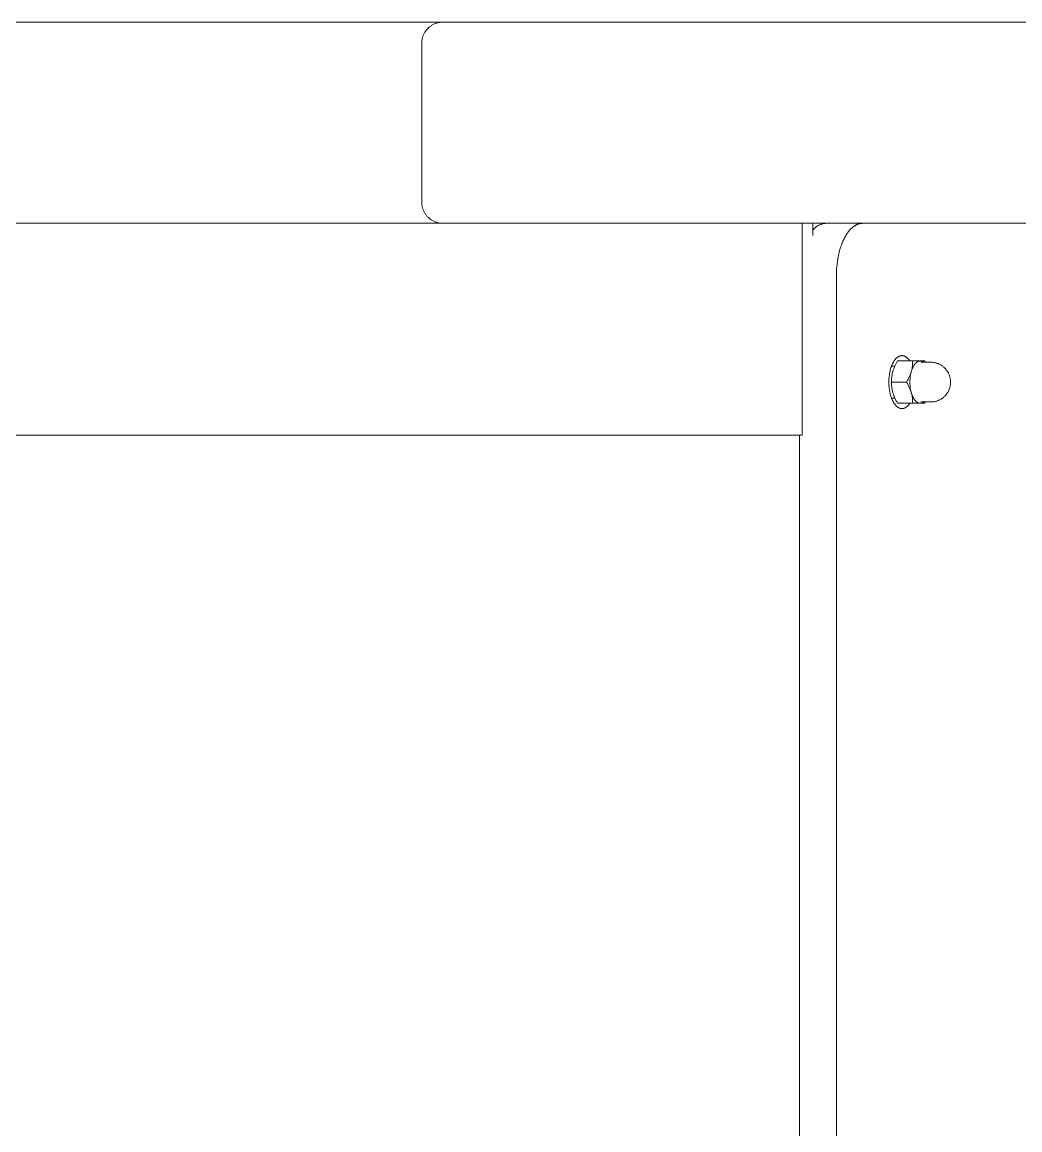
# Model space of a CAD drawing. Header units: inches. Extents: x -6 to 195, y -3 to 126.
# Drawn here: x 66.29 to 73.71, y 118.11 to 126.35 of the extents above; entities that cross this region are included whole.
import ezdxf

# ---------------------------------------------------------------- set-up
doc = ezdxf.new("R2010")
doc.units = ezdxf.units.IN
doc.layers.add('ZANO_R', color=7, linetype='Continuous', lineweight=0)

msp = doc.modelspace()

# ---------------------------------------------------------------- linework, layer by layer
at = {"layer": 'ZANO_R'}
for p, q in [((68.76401, 126.34829), (66.11084, 126.34829)), ((69.41396, 126.34829), (68.76401, 126.34829)), ((69.29602, 126.2902), (69.29948, 126.29431)), ((69.29948, 126.29431), (69.30309, 126.2983)), ((69.30309, 126.2983), (69.30682, 126.30217)), ((69.30682, 126.30217), (69.31069, 126.3059)), ((69.31069, 126.3059), (69.31468, 126.30951)), ((69.31468, 126.30951), (69.3188, 126.31297)), ((69.3188, 126.31297), (69.32302, 126.31629)), ((69.32302, 126.31629), (69.32736, 126.31947)), ((69.32736, 126.31947), (69.33181, 126.32249)), ((69.33181, 126.32249), (69.33636, 126.32537)), ((69.33636, 126.32537), (69.341, 126.32808)), ((69.341, 126.32808), (69.34573, 126.33064)), ((69.34573, 126.33064), (69.35054, 126.33303)), ((69.35054, 126.33303), (69.35544, 126.33526)), ((69.35544, 126.33526), (69.36041, 126.33731)), ((69.36041, 126.33731), (69.36544, 126.3392)), ((69.36544, 126.3392), (69.37054, 126.34091)), ((69.37054, 126.34091), (69.37569, 126.34245)), ((69.37569, 126.34245), (69.38089, 126.34381)), ((69.38089, 126.34381), (69.38614, 126.345)), ((69.38614, 126.345), (69.39142, 126.346)), ((69.39142, 126.346), (69.39674, 126.34683)), ((69.39674, 126.34683), (69.40208, 126.34747)), ((69.40208, 126.34747), (69.40743, 126.34793)), ((69.40743, 126.34793), (69.4128, 126.3482)), ((69.4128, 126.3482), (69.41818, 126.34829)), ((71.99052, 126.34829), (69.41818, 126.34829)), ((80.64161, 126.34829), (71.99052, 126.34829)), ((69.26153, 126.20692), (69.26217, 126.21226)), ((69.26217, 126.21226), (69.26299, 126.21757)), ((69.26299, 126.21757), (69.26399, 126.22285)), ((69.26399, 126.22285), (69.26518, 126.2281)), ((69.26518, 126.2281), (69.26654, 126.2333)), ((69.26654, 126.2333), (69.26808, 126.23845)), ((69.26808, 126.23845), (69.26979, 126.24355)), ((69.26979, 126.24355), (69.27168, 126.24858)), ((69.27168, 126.24858), (69.27374, 126.25355)), ((69.27374, 126.25355), (69.27596, 126.25845)), ((69.27596, 126.25845), (69.27836, 126.26326)), ((69.27836, 126.26326), (69.28091, 126.26799)), ((69.28091, 126.26799), (69.28363, 126.27264)), ((69.28363, 126.27264), (69.2865, 126.27718)), ((69.2865, 126.27718), (69.28952, 126.28163)), ((69.28952, 126.28163), (69.2927, 126.28597)), ((69.2927, 126.28597), (69.29602, 126.2902)), ((69.2607, 126.19081), (69.26079, 126.19619)), ((69.2607, 125.00971), (69.2607, 126.19081)), ((69.26079, 126.19619), (69.26107, 126.20156)), ((69.26107, 126.20156), (69.26153, 126.20692)), ((69.26079, 125.00432), (69.2607, 125.00971)), ((69.26107, 124.99893), (69.26079, 125.00432)), ((69.26153, 124.99356), (69.26107, 124.99893)), ((69.26217, 124.9882), (69.26153, 124.99356)), ((69.263, 124.98287), (69.26217, 124.9882)), ((69.26401, 124.97758), (69.263, 124.98287)), ((69.2652, 124.97232), (69.26401, 124.97758)), ((69.26657, 124.9671), (69.2652, 124.97232)), ((69.26812, 124.96193), (69.26657, 124.9671)), ((69.26985, 124.95682), (69.26812, 124.96193)), ((69.27174, 124.95178), (69.26985, 124.95682)), ((69.27381, 124.9468), (69.27174, 124.95178)), ((69.27605, 124.94189), (69.27381, 124.9468)), ((69.27846, 124.93706), (69.27605, 124.94189)), ((69.28103, 124.93232), (69.27846, 124.93706)), ((69.28376, 124.92767), (69.28103, 124.93232)), ((69.28665, 124.92311), (69.28376, 124.92767)), ((69.28969, 124.91866), (69.28665, 124.92311)), ((69.29288, 124.91432), (69.28969, 124.91866)), ((69.29622, 124.91008), (69.29288, 124.91432)), ((69.2997, 124.90596), (69.29622, 124.91008)), ((69.30332, 124.90197), (69.2997, 124.90596)), ((69.30708, 124.8981), (69.30332, 124.90197)), ((69.31097, 124.89436), (69.30708, 124.8981)), ((69.31498, 124.89076), (69.31097, 124.89436)), ((13.26977, 124.85223), (72.08868, 124.85223)), ((69.31911, 124.88729), (69.31498, 124.89076)), ((69.32336, 124.88397), (69.31911, 124.88729)), ((69.32773, 124.8808), (69.32336, 124.88397)), ((69.33219, 124.87778), (69.32773, 124.8808)), ((69.33676, 124.87491), (69.33219, 124.87778)), ((69.34142, 124.8722), (69.33676, 124.87491)), ((69.34618, 124.86965), (69.34142, 124.8722)), ((69.35102, 124.86727), (69.34618, 124.86965)), ((69.35593, 124.86505), (69.35102, 124.86727)), ((69.36092, 124.86301), (69.35593, 124.86505)), ((69.36598, 124.86113), (69.36092, 124.86301)), ((69.3711, 124.85943), (69.36598, 124.86113)), ((69.37627, 124.85791), (69.3711, 124.85943)), ((69.38149, 124.85656), (69.37627, 124.85791)), ((69.38676, 124.8554), (69.38149, 124.85656)), ((69.39206, 124.85441), (69.38676, 124.8554)), ((69.39739, 124.85361), (69.39206, 124.85441)), ((69.40275, 124.85299), (69.39739, 124.85361)), ((69.40813, 124.85255), (69.40275, 124.85299)), ((69.41351, 124.8523), (69.40813, 124.85255)), ((72.16742, 124.85223), (72.08868, 124.85223)), ((72.08868, 124.85219), (72.08868, 123.27743)), ((72.24655, 124.85223), (72.16742, 124.85223)), ((72.16742, 124.8522), (72.16742, 124.76191)), ((72.1729, 124.80642), (72.1758, 124.80973)), ((72.1758, 124.80973), (72.17882, 124.81294)), ((72.17882, 124.81294), (72.18194, 124.81604)), ((72.18194, 124.81604), (72.18517, 124.81904)), ((72.18517, 124.81904), (72.1885, 124.82192)), ((72.1885, 124.82192), (72.19192, 124.8247)), ((72.19192, 124.8247), (72.19543, 124.82735)), ((72.19543, 124.82735), (72.19903, 124.82989)), ((72.19903, 124.82989), (72.20271, 124.8323)), ((72.20271, 124.8323), (72.20648, 124.83459)), ((72.20648, 124.83459), (72.21032, 124.83675)), ((72.21032, 124.83675), (72.21423, 124.83878)), ((72.21423, 124.83878), (72.2182, 124.84067)), ((72.2182, 124.84067), (72.22224, 124.84243)), ((72.22224, 124.84243), (72.22633, 124.84405)), ((72.22633, 124.84405), (72.23048, 124.84554)), ((72.23048, 124.84554), (72.23467, 124.84688)), ((72.23467, 124.84688), (72.23891, 124.84808)), ((72.23891, 124.84808), (72.24319, 124.84914)), ((72.24319, 124.84914), (72.2475, 124.85005)), ((72.26496, 124.85223), (72.24655, 124.85223)), ((72.2475, 124.85005), (72.25183, 124.85082)), ((72.25183, 124.85082), (72.25619, 124.85143)), ((72.25619, 124.85143), (72.26057, 124.85191)), ((72.26057, 124.85191), (72.26496, 124.85223)), ((72.53479, 124.85223), (72.26496, 124.85223)), ((72.44889, 124.80825), (72.45329, 124.8127)), ((72.45329, 124.8127), (72.45773, 124.8169)), ((72.45773, 124.8169), (72.46219, 124.82087)), ((72.46219, 124.82087), (72.46669, 124.82459)), ((72.46669, 124.82459), (72.46894, 124.82636)), ((72.46894, 124.82636), (72.4712, 124.82806)), ((72.4712, 124.82806), (72.47346, 124.82971)), ((72.47346, 124.82971), (72.47573, 124.83129)), ((72.47573, 124.83129), (72.478, 124.83282)), ((72.478, 124.83282), (72.48027, 124.83428)), ((72.48027, 124.83428), (72.48255, 124.83569)), ((72.48255, 124.83569), (72.48482, 124.83703)), ((72.48482, 124.83703), (72.4871, 124.83832)), ((72.4871, 124.83832), (72.48937, 124.83954)), ((72.48937, 124.83954), (72.49165, 124.84071)), ((72.49165, 124.84071), (72.49393, 124.84181)), ((72.49393, 124.84181), (72.4962, 124.84286)), ((72.4962, 124.84286), (72.49847, 124.84385)), ((72.49847, 124.84385), (72.50074, 124.84478)), ((72.50074, 124.84478), (72.50301, 124.84566)), ((72.50301, 124.84566), (72.50527, 124.84647)), ((72.50527, 124.84647), (72.50753, 124.84723)), ((72.50753, 124.84723), (72.50979, 124.84794)), ((72.50979, 124.84794), (72.51204, 124.84859)), ((72.51204, 124.84859), (72.51428, 124.84918)), ((72.51428, 124.84918), (72.51652, 124.84972)), ((72.51652, 124.84972), (72.51875, 124.85021)), ((72.51875, 124.85021), (72.52098, 124.85064)), ((72.52098, 124.85064), (72.5232, 124.85101)), ((72.5232, 124.85101), (72.52541, 124.85134)), ((72.52541, 124.85134), (72.52762, 124.85161)), ((72.52762, 124.85161), (72.52982, 124.85184)), ((72.52982, 124.85184), (72.532, 124.85201)), ((72.532, 124.85201), (72.53418, 124.85213)), ((72.53418, 124.85213), (72.53635, 124.85221)), ((72.53635, 124.85221), (72.53852, 124.85223)), ((80.92937, 124.85223), (72.53852, 124.85223)), ((72.16742, 124.79952), (72.1701, 124.80301)), ((72.1701, 124.80301), (72.1729, 124.80642)), ((72.39358, 124.72214), (72.39701, 124.72962)), ((72.39701, 124.72962), (72.40053, 124.73692)), ((72.40053, 124.73692), (72.40415, 124.74403)), ((72.40415, 124.74403), (72.40786, 124.75095)), ((72.40786, 124.75095), (72.41165, 124.75767)), ((72.41165, 124.75767), (72.41552, 124.76418)), ((72.41552, 124.76418), (72.41947, 124.77048)), ((72.41947, 124.77048), (72.42349, 124.77656)), ((72.42349, 124.77656), (72.42758, 124.78242)), ((72.42758, 124.78242), (72.43173, 124.78805)), ((72.43173, 124.78805), (72.43595, 124.79346)), ((72.43595, 124.79346), (72.44021, 124.79862)), ((72.44021, 124.79862), (72.44453, 124.80356)), ((72.44453, 124.80356), (72.44889, 124.80825)), ((72.36518, 124.63935), (72.36995, 124.65686)), ((72.36995, 124.65686), (72.37519, 124.67397)), ((72.37519, 124.67397), (72.38088, 124.6906)), ((72.38088, 124.6906), (72.3839, 124.69871)), ((72.3839, 124.69871), (72.38702, 124.70668)), ((72.38702, 124.70668), (72.39025, 124.71449)), ((72.39025, 124.71449), (72.39358, 124.72214)), ((72.34854, 124.54849), (72.35091, 124.56686)), ((72.35091, 124.56686), (72.35376, 124.5852)), ((72.35376, 124.5852), (72.35708, 124.60345)), ((72.35708, 124.60345), (72.36089, 124.62152)), ((72.36089, 124.62152), (72.36518, 124.63935)), ((72.34357, 124.47608), (72.34417, 124.4939)), ((72.34417, 124.4939), (72.34518, 124.51195)), ((72.34518, 124.51195), (72.34664, 124.53017)), ((72.34664, 124.53017), (72.34854, 124.54849)), ((72.34338, 124.45853), (72.34357, 124.47608)), ((72.34338, 124.45853), (72.34338, 108.94671)), ((72.76589, 123.81734), (72.76779, 123.8207)), ((72.76779, 123.8207), (72.76972, 123.82395)), ((72.76972, 123.82395), (72.7717, 123.8271)), ((72.7717, 123.8271), (72.77371, 123.83014)), ((72.77371, 123.83014), (72.77575, 123.83307)), ((72.77575, 123.83307), (72.77783, 123.83589)), ((72.77783, 123.83589), (72.77994, 123.83859)), ((72.77994, 123.83859), (72.78207, 123.84117)), ((72.78207, 123.84117), (72.78423, 123.84364)), ((72.78423, 123.84364), (72.78641, 123.84599)), ((72.78641, 123.84599), (72.78861, 123.84821)), ((72.78861, 123.84821), (72.79083, 123.85031)), ((72.79083, 123.85031), (72.79306, 123.8523)), ((72.79299, 123.81926), (72.79837, 123.82861)), ((72.79306, 123.8523), (72.79531, 123.85416)), ((72.79531, 123.85416), (72.79643, 123.85504)), ((72.79643, 123.85504), (72.79756, 123.85589)), ((72.79756, 123.85589), (72.79869, 123.85672)), ((72.79837, 123.82861), (72.91071, 123.82861)), ((72.79869, 123.85672), (72.79983, 123.85751)), ((72.79983, 123.85751), (72.80096, 123.85827)), ((72.80096, 123.85827), (72.8021, 123.859)), ((72.8021, 123.859), (72.80324, 123.85971)), ((72.80324, 123.85971), (72.80437, 123.86038)), ((72.80437, 123.86038), (72.80551, 123.86102)), ((72.80551, 123.86102), (72.80665, 123.86163)), ((72.80665, 123.86163), (72.80779, 123.86222)), ((72.80779, 123.86222), (72.80892, 123.86277)), ((72.80892, 123.86277), (72.81006, 123.86329)), ((72.81006, 123.86329), (72.8112, 123.86379)), ((72.8112, 123.86379), (72.81233, 123.86425)), ((72.81233, 123.86425), (72.81347, 123.86469)), ((72.81347, 123.86469), (72.8146, 123.8651)), ((72.8146, 123.8651), (72.81573, 123.86548)), ((72.81573, 123.86548), (72.81686, 123.86583)), ((72.81686, 123.86583), (72.81798, 123.86616)), ((72.81798, 123.86616), (72.8191, 123.86645)), ((72.8191, 123.86645), (72.82022, 123.86672)), ((72.82022, 123.86672), (72.82134, 123.86697)), ((72.82134, 123.86697), (72.82245, 123.86718)), ((72.82245, 123.86718), (72.82356, 123.86737)), ((72.82356, 123.86737), (72.82467, 123.86753)), ((72.82467, 123.86753), (72.82577, 123.86767)), ((72.82577, 123.86767), (72.82687, 123.86778)), ((72.82687, 123.86778), (72.82796, 123.86787)), ((72.82796, 123.86787), (72.82905, 123.86793)), ((72.82905, 123.86793), (72.83014, 123.86796)), ((72.83014, 123.86796), (72.83122, 123.86798)), ((72.83122, 123.86798), (72.83211, 123.86797)), ((72.83211, 123.86797), (72.83301, 123.86794)), ((72.83301, 123.86794), (72.83391, 123.8679)), ((72.83391, 123.8679), (72.83482, 123.86784)), ((72.83482, 123.86784), (72.83573, 123.86777)), ((72.83573, 123.86777), (72.83664, 123.86767)), ((72.83664, 123.86767), (72.83755, 123.86756)), ((72.83755, 123.86756), (72.83846, 123.86743)), ((72.83846, 123.86743), (72.83938, 123.86729)), ((72.83938, 123.86729), (72.8403, 123.86712)), ((72.8403, 123.86712), (72.84123, 123.86694)), ((72.84123, 123.86694), (72.84215, 123.86674)), ((72.84215, 123.86674), (72.84308, 123.86652)), ((72.84308, 123.86652), (72.84401, 123.86628)), ((72.84401, 123.86628), (72.84494, 123.86602)), ((72.84494, 123.86602), (72.84587, 123.86574)), ((72.84587, 123.86574), (72.84681, 123.86545)), ((72.84681, 123.86545), (72.84774, 123.86513)), ((72.84774, 123.86513), (72.84868, 123.8648)), ((72.84868, 123.8648), (72.84962, 123.86445)), ((72.84962, 123.86445), (72.85056, 123.86407)), ((72.85056, 123.86407), (72.8515, 123.86368)), ((72.8515, 123.86368), (72.85338, 123.86283)), ((72.85338, 123.86283), (72.85527, 123.86191)), ((72.85527, 123.86191), (72.85715, 123.8609)), ((72.85715, 123.8609), (72.85904, 123.85981)), ((72.85904, 123.85981), (72.86092, 123.85863)), ((72.86092, 123.85863), (72.8628, 123.85738)), ((72.8628, 123.85738), (72.86468, 123.85604)), ((72.86468, 123.85604), (72.86655, 123.85462)), ((72.86655, 123.85462), (72.86841, 123.85311)), ((72.86841, 123.85311), (72.87027, 123.85152)), ((72.87027, 123.85152), (72.87212, 123.84985)), ((72.87212, 123.84985), (72.87395, 123.84809)), ((72.87395, 123.84809), (72.87577, 123.84625)), ((72.87577, 123.84625), (72.87758, 123.84433)), ((72.87758, 123.84433), (72.87938, 123.84233)), ((72.87938, 123.84233), (72.88116, 123.84024)), ((72.88116, 123.84024), (72.88292, 123.83807)), ((72.88292, 123.83807), (72.88466, 123.83582)), ((72.88466, 123.83582), (72.88638, 123.83349)), ((72.88638, 123.83349), (72.88808, 123.83109)), ((72.88808, 123.83109), (72.88976, 123.82861)), ((72.91071, 123.82861), (72.91067, 123.8192)), ((72.91891, 123.82861), (72.91071, 123.82861)), ((72.96509, 123.82861), (72.91891, 123.82861)), ((72.9432, 123.82045), (72.94197, 123.8196)), ((72.94443, 123.82126), (72.9432, 123.82045)), ((72.94566, 123.82202), (72.94443, 123.82126)), ((72.9469, 123.82274), (72.94566, 123.82202)), ((72.94814, 123.82343), (72.9469, 123.82274)), ((72.94938, 123.82406), (72.94814, 123.82343)), ((72.95063, 123.82466), (72.94938, 123.82406)), ((72.95187, 123.82521), (72.95063, 123.82466)), ((72.95312, 123.82572), (72.95187, 123.82521)), ((72.95437, 123.82619), (72.95312, 123.82572)), ((72.95562, 123.82661), (72.95437, 123.82619)), ((72.95687, 123.827), (72.95562, 123.82661)), ((72.95811, 123.82734), (72.95687, 123.827)), ((72.95936, 123.82764), (72.95811, 123.82734)), ((72.9606, 123.8279), (72.95936, 123.82764)), ((72.96184, 123.82812), (72.9606, 123.8279)), ((72.96308, 123.82829), (72.96184, 123.82812)), ((72.96432, 123.82843), (72.96308, 123.82829)), ((72.96555, 123.82853), (72.96432, 123.82843)), ((72.96555, 123.82861), (72.96509, 123.82861)), ((72.96677, 123.82859), (72.96555, 123.82853)), ((72.968, 123.82861), (72.96677, 123.82859)), ((72.96954, 123.82855), (72.968, 123.82861)), ((72.97109, 123.82843), (72.96954, 123.82855)), ((72.9708, 123.82861), (72.97044, 123.82861)), ((72.998, 123.82861), (72.9708, 123.82861)), ((72.97262, 123.82827), (72.97109, 123.82843)), ((72.97416, 123.82805), (72.97262, 123.82827)), ((72.97568, 123.82778), (72.97416, 123.82805)), ((72.97719, 123.82746), (72.97568, 123.82778)), ((72.9787, 123.82708), (72.97719, 123.82746)), ((72.98018, 123.82665), (72.9787, 123.82708)), ((72.98166, 123.82618), (72.98018, 123.82665)), ((72.98311, 123.82565), (72.98166, 123.82618)), ((72.98455, 123.82507), (72.98311, 123.82565)), ((72.98596, 123.82445), (72.98455, 123.82507)), ((72.98736, 123.82377), (72.98596, 123.82445)), ((72.98873, 123.82305), (72.98736, 123.82377)), ((72.99007, 123.82228), (72.98873, 123.82305)), ((72.99139, 123.82147), (72.99007, 123.82228)), ((72.99267, 123.82061), (72.99139, 123.82147)), ((72.99393, 123.81971), (72.99267, 123.82061)), ((73.00084, 123.82861), (72.998, 123.82861)), ((73.00637, 123.81876), (73.00084, 123.82861)), ((72.73884, 123.73446), (72.7405, 123.74359)), ((72.7405, 123.74359), (72.74241, 123.75262)), ((72.74241, 123.75262), (72.74455, 123.76154)), ((72.74455, 123.76154), (72.74694, 123.77029)), ((72.74694, 123.77029), (72.74956, 123.77885)), ((72.74956, 123.77885), (72.7524, 123.78716)), ((72.7524, 123.78716), (72.75391, 123.79122)), ((72.77811, 123.78924), (72.75317, 123.78924)), ((72.75391, 123.79122), (72.75547, 123.7952)), ((72.75547, 123.7952), (72.75709, 123.79911)), ((72.75709, 123.79911), (72.75875, 123.80293)), ((72.75875, 123.80293), (72.76047, 123.80667)), ((72.75939, 123.73267), (72.76137, 123.7413)), ((72.76047, 123.80667), (72.76223, 123.81032)), ((72.76137, 123.7413), (72.76362, 123.74987)), ((72.76223, 123.81032), (72.76404, 123.81388)), ((72.76362, 123.74987), (72.7669, 123.76014)), ((72.76404, 123.81388), (72.76589, 123.81734)), ((72.7669, 123.76014), (72.77049, 123.77031)), ((72.77049, 123.77031), (72.77438, 123.78037)), ((72.77438, 123.78037), (72.77859, 123.7903)), ((72.77859, 123.7903), (72.78309, 123.8001)), ((72.78309, 123.8001), (72.78789, 123.80976)), ((72.78789, 123.80976), (72.79299, 123.81926)), ((72.89712, 123.73959), (72.89354, 123.72942)), ((72.89921, 123.74555), (72.89691, 123.73579)), ((72.9004, 123.74987), (72.89712, 123.73959)), ((72.90166, 123.75411), (72.9004, 123.74987)), ((72.9038, 123.76327), (72.90158, 123.75413)), ((72.90299, 123.7583), (72.90166, 123.75411)), ((72.9044, 123.76243), (72.90299, 123.7583)), ((72.90573, 123.77248), (72.9038, 123.76327)), ((72.90588, 123.7665), (72.9044, 123.76243)), ((72.90734, 123.78174), (72.90573, 123.77248)), ((72.90744, 123.7705), (72.90588, 123.7665)), ((72.90864, 123.79106), (72.90734, 123.78174)), ((72.90907, 123.77441), (72.90744, 123.7705)), ((72.90963, 123.80042), (72.90864, 123.79106)), ((72.91078, 123.77824), (72.90907, 123.77441)), ((72.9103, 123.8098), (72.90963, 123.80042)), ((72.91067, 123.8192), (72.9103, 123.8098)), ((72.91255, 123.78197), (72.91078, 123.77824)), ((72.91439, 123.7856), (72.91255, 123.78197)), ((72.9163, 123.78912), (72.91439, 123.7856)), ((72.91827, 123.79251), (72.9163, 123.78912)), ((72.9203, 123.79579), (72.91827, 123.79251)), ((72.92239, 123.79893), (72.9203, 123.79579)), ((72.92453, 123.80193), (72.92239, 123.79893)), ((72.92562, 123.80338), (72.92453, 123.80193)), ((72.92673, 123.8048), (72.92562, 123.80338)), ((72.92784, 123.80617), (72.92673, 123.8048)), ((72.92897, 123.80751), (72.92784, 123.80617)), ((72.93011, 123.80881), (72.92897, 123.80751)), ((72.93125, 123.81007), (72.93011, 123.80881)), ((72.93241, 123.81129), (72.93125, 123.81007)), ((72.93358, 123.81247), (72.93241, 123.81129)), ((72.93475, 123.81361), (72.93358, 123.81247)), ((72.93594, 123.81471), (72.93475, 123.81361)), ((72.93713, 123.81577), (72.93594, 123.81471)), ((72.93833, 123.81679), (72.93713, 123.81577)), ((72.93954, 123.81777), (72.93833, 123.81679)), ((72.94075, 123.8187), (72.93954, 123.81777)), ((72.94197, 123.8196), (72.94075, 123.8187)), ((72.9721, 123.81876), (73.04493, 123.81876)), ((72.99516, 123.81876), (72.99393, 123.81971)), ((73.04493, 123.81876), (73.04997, 123.81868)), ((73.04997, 123.81868), (73.05501, 123.81842)), ((73.05501, 123.81842), (73.06003, 123.81799)), ((73.06003, 123.81799), (73.06503, 123.81739)), ((73.06503, 123.81739), (73.07002, 123.81662)), ((73.07002, 123.81662), (73.07497, 123.81568)), ((73.07497, 123.81568), (73.07989, 123.81457)), ((73.07989, 123.81457), (73.08476, 123.81329)), ((73.08476, 123.81329), (73.08959, 123.81185)), ((73.08959, 123.81185), (73.09437, 123.81024)), ((73.09437, 123.81024), (73.09909, 123.80847)), ((73.09909, 123.80847), (73.10375, 123.80654)), ((73.10375, 123.80654), (73.10834, 123.80445)), ((73.10834, 123.80445), (73.11285, 123.80221)), ((73.11285, 123.80221), (73.11729, 123.79982)), ((73.11729, 123.79982), (73.12164, 123.79727)), ((73.12164, 123.79727), (73.1259, 123.79458)), ((73.1259, 123.79458), (73.13007, 123.79174)), ((73.13007, 123.79174), (73.13414, 123.78877)), ((73.13414, 123.78877), (73.1381, 123.78565)), ((73.1381, 123.78565), (73.14196, 123.7824)), ((73.14196, 123.7824), (73.1457, 123.77903)), ((73.1457, 123.77903), (73.14933, 123.77552)), ((73.14933, 123.77552), (73.15283, 123.7719)), ((73.15283, 123.7719), (73.15621, 123.76815)), ((73.15621, 123.76815), (73.15946, 123.7643)), ((73.15946, 123.7643), (73.16257, 123.76033)), ((73.16257, 123.76033), (73.16555, 123.75627)), ((73.16555, 123.75627), (73.16838, 123.7521)), ((73.16838, 123.7521), (73.17108, 123.74784)), ((73.17108, 123.74784), (73.17362, 123.74349)), ((73.17362, 123.74349), (73.17602, 123.73905)), ((73.17602, 123.73905), (73.17826, 123.73453)), ((72.73365, 123.67113), (72.73375, 123.6799)), ((72.73375, 123.66235), (72.73365, 123.67113)), ((72.73375, 123.6799), (72.73405, 123.68881)), ((72.73405, 123.65344), (72.73375, 123.66235)), ((72.73405, 123.68881), (72.73455, 123.69784)), ((72.73455, 123.69784), (72.73528, 123.70695)), ((72.73528, 123.70695), (72.73623, 123.71611)), ((72.73623, 123.71611), (72.73742, 123.72529)), ((72.73742, 123.72529), (72.73884, 123.73446)), ((72.75334, 123.68174), (72.75317, 123.67294)), ((72.75317, 123.67294), (72.75324, 123.66414)), ((72.75324, 123.66414), (72.75356, 123.65534)), ((72.75331, 123.67113), (72.75334, 123.67998)), ((72.75333, 123.66227), (72.75331, 123.67113)), ((72.75331, 123.67113), (72.86565, 123.67113)), ((72.75363, 123.65342), (72.75333, 123.66227)), ((72.75376, 123.69053), (72.75334, 123.68174)), ((72.75334, 123.67998), (72.75365, 123.68883)), ((72.75365, 123.68883), (72.75424, 123.69766)), ((72.75424, 123.69766), (72.75511, 123.70647)), ((72.75511, 123.70647), (72.75626, 123.71525)), ((72.75626, 123.71525), (72.75769, 123.72399)), ((72.75769, 123.72399), (72.75939, 123.73267)), ((72.87103, 123.68047), (72.86565, 123.67113)), ((72.86565, 123.67113), (72.87177, 123.66043)), ((72.87613, 123.68998), (72.87103, 123.68047)), ((72.87177, 123.66043), (72.87752, 123.64953)), ((72.88093, 123.69963), (72.87613, 123.68998)), ((72.88544, 123.70943), (72.88093, 123.69963)), ((72.88964, 123.71936), (72.88544, 123.70943)), ((72.89354, 123.72942), (72.88964, 123.71936)), ((72.89031, 123.68616), (72.88998, 123.67614)), ((72.88998, 123.67614), (72.88998, 123.66611)), ((72.88998, 123.66611), (72.89031, 123.65609)), ((72.89098, 123.69616), (72.89031, 123.68616)), ((72.89031, 123.65609), (72.89098, 123.64609)), ((72.89197, 123.70614), (72.89098, 123.69616)), ((72.89329, 123.71607), (72.89197, 123.70614)), ((72.89494, 123.72596), (72.89329, 123.71607)), ((72.89691, 123.73579), (72.89494, 123.72596)), ((73.17826, 123.73453), (73.18035, 123.72995)), ((73.18035, 123.72995), (73.18228, 123.72529)), ((73.18228, 123.72529), (73.18404, 123.72057)), ((73.18404, 123.72057), (73.18565, 123.71579)), ((73.18565, 123.71579), (73.18709, 123.71096)), ((73.18709, 123.71096), (73.18837, 123.70608)), ((73.18837, 123.70608), (73.18948, 123.70116)), ((73.18948, 123.70116), (73.19042, 123.69621)), ((73.19042, 123.69621), (73.19119, 123.69123)), ((73.19119, 123.69123), (73.1918, 123.68622)), ((73.1918, 123.65603), (73.19119, 123.65102)), ((73.1918, 123.68622), (73.19223, 123.6812)), ((73.19223, 123.66105), (73.1918, 123.65603)), ((73.19223, 123.6812), (73.19248, 123.67617)), ((73.19248, 123.66609), (73.19223, 123.66105)), ((73.19248, 123.67617), (73.19257, 123.67113)), ((73.19257, 123.67113), (73.19248, 123.66609)), ((72.73455, 123.64441), (72.73405, 123.65344)), ((72.73528, 123.63531), (72.73455, 123.64441)), ((72.73623, 123.62615), (72.73528, 123.63531)), ((72.73742, 123.61696), (72.73623, 123.62615)), ((72.73884, 123.60779), (72.73742, 123.61696)), ((72.7405, 123.59867), (72.73884, 123.60779)), ((72.74241, 123.58963), (72.7405, 123.59867)), ((72.74455, 123.58071), (72.74241, 123.58963)), ((72.74694, 123.57196), (72.74455, 123.58071)), ((72.75422, 123.64459), (72.75363, 123.65342)), ((72.75509, 123.63578), (72.75422, 123.64459)), ((72.75624, 123.627), (72.75509, 123.63578)), ((72.75767, 123.61826), (72.75624, 123.627)), ((72.75938, 123.60958), (72.75767, 123.61826)), ((72.76136, 123.60095), (72.75938, 123.60958)), ((72.76362, 123.59239), (72.76136, 123.60095)), ((72.7674, 123.58065), (72.76362, 123.59239)), ((72.77158, 123.56906), (72.7674, 123.58065)), ((72.87752, 123.64953), (72.88288, 123.63843)), ((72.88288, 123.63843), (72.88786, 123.62715)), ((72.88786, 123.62715), (72.89244, 123.61571)), ((72.89098, 123.64609), (72.89197, 123.63612)), ((72.89197, 123.63612), (72.89329, 123.62618)), ((72.89244, 123.61571), (72.89662, 123.60412)), ((72.89329, 123.62618), (72.89494, 123.61629)), ((72.89494, 123.61629), (72.89691, 123.60646)), ((72.89662, 123.60412), (72.9004, 123.59239)), ((72.89691, 123.60646), (72.89921, 123.5967)), ((72.9004, 123.59239), (72.90166, 123.58815)), ((72.90158, 123.58813), (72.90381, 123.57899)), ((72.90166, 123.58815), (72.90299, 123.58396)), ((72.90299, 123.58396), (72.9044, 123.57982)), ((72.90381, 123.57899), (72.90574, 123.56978)), ((72.9044, 123.57982), (72.90588, 123.57575)), ((72.90588, 123.57575), (72.90744, 123.57176)), ((73.15621, 123.5741), (73.15283, 123.57036)), ((73.15946, 123.57795), (73.15621, 123.5741)), ((73.16257, 123.58192), (73.15946, 123.57795)), ((73.16555, 123.58599), (73.16257, 123.58192)), ((73.16838, 123.59015), (73.16555, 123.58599)), ((73.17108, 123.59442), (73.16838, 123.59015)), ((73.17362, 123.59877), (73.17108, 123.59442)), ((73.17602, 123.6032), (73.17362, 123.59877)), ((73.17826, 123.60772), (73.17602, 123.6032)), ((73.18035, 123.61231), (73.17826, 123.60772)), ((73.18228, 123.61696), (73.18035, 123.61231)), ((73.18404, 123.62169), (73.18228, 123.61696)), ((73.18565, 123.62646), (73.18404, 123.62169)), ((73.18709, 123.63129), (73.18565, 123.62646)), ((73.18837, 123.63617), (73.18709, 123.63129)), ((73.18948, 123.64109), (73.18837, 123.63617)), ((73.19042, 123.64604), (73.18948, 123.64109)), ((73.19119, 123.65102), (73.19042, 123.64604)), ((72.74956, 123.56341), (72.74694, 123.57196)), ((72.7524, 123.55509), (72.74956, 123.56341)), ((72.75391, 123.55104), (72.7524, 123.55509)), ((72.77814, 123.55302), (72.75317, 123.55302)), ((72.75547, 123.54705), (72.75391, 123.55104)), ((72.75709, 123.54315), (72.75547, 123.54705)), ((72.75875, 123.53932), (72.75709, 123.54315)), ((72.76047, 123.53558), (72.75875, 123.53932)), ((72.76223, 123.53193), (72.76047, 123.53558)), ((72.76404, 123.52838), (72.76223, 123.53193)), ((72.76589, 123.52492), (72.76404, 123.52838)), ((72.76779, 123.52156), (72.76589, 123.52492)), ((72.76972, 123.5183), (72.76779, 123.52156)), ((72.7717, 123.51515), (72.76972, 123.5183)), ((72.77616, 123.55762), (72.77158, 123.56906)), ((72.77371, 123.51211), (72.7717, 123.51515)), ((72.77575, 123.50918), (72.77371, 123.51211)), ((72.77783, 123.50636), (72.77575, 123.50918)), ((72.78114, 123.54634), (72.77616, 123.55762)), ((72.77994, 123.50366), (72.77783, 123.50636)), ((72.78207, 123.50108), (72.77994, 123.50366)), ((72.7865, 123.53525), (72.78114, 123.54634)), ((72.78423, 123.49861), (72.78207, 123.50108)), ((72.78641, 123.49627), (72.78423, 123.49861)), ((72.78861, 123.49404), (72.78641, 123.49627)), ((72.79225, 123.52434), (72.7865, 123.53525)), ((72.79083, 123.49194), (72.78861, 123.49404)), ((72.79306, 123.48996), (72.79083, 123.49194)), ((72.79837, 123.51365), (72.79225, 123.52434)), ((72.91071, 123.51365), (72.79837, 123.51365)), ((72.87027, 123.49073), (72.86841, 123.48914)), ((72.87212, 123.4924), (72.87027, 123.49073)), ((72.87395, 123.49416), (72.87212, 123.4924)), ((72.87577, 123.496), (72.87395, 123.49416)), ((72.87758, 123.49792), (72.87577, 123.496)), ((72.87938, 123.49993), (72.87758, 123.49792)), ((72.88116, 123.50201), (72.87938, 123.49993)), ((72.88292, 123.50418), (72.88116, 123.50201)), ((72.88466, 123.50643), (72.88292, 123.50418)), ((72.88638, 123.50876), (72.88466, 123.50643)), ((72.88808, 123.51116), (72.88638, 123.50876)), ((72.88976, 123.51365), (72.88808, 123.51116)), ((72.90574, 123.56978), (72.90736, 123.56051)), ((72.90736, 123.56051), (72.90866, 123.55119)), ((72.90744, 123.57176), (72.90907, 123.56784)), ((72.90866, 123.55119), (72.90965, 123.54184)), ((72.90907, 123.56784), (72.91078, 123.56401)), ((72.90965, 123.54184), (72.91032, 123.53245)), ((72.91032, 123.53245), (72.91068, 123.52305)), ((72.91068, 123.52305), (72.91071, 123.51365)), ((72.92027, 123.51365), (72.91071, 123.51365)), ((72.91078, 123.56401), (72.91255, 123.56028)), ((72.91255, 123.56028), (72.91439, 123.55665)), ((72.91439, 123.55665), (72.9163, 123.55314)), ((72.9163, 123.55314), (72.91827, 123.54974)), ((72.91827, 123.54974), (72.9203, 123.54647)), ((72.92027, 123.51365), (72.96509, 123.51365)), ((72.9203, 123.54647), (72.92239, 123.54332)), ((72.92239, 123.54332), (72.92453, 123.54032)), ((72.92453, 123.54032), (72.92562, 123.53887)), ((72.92562, 123.53887), (72.92673, 123.53746)), ((72.92673, 123.53746), (72.92784, 123.53608)), ((72.92784, 123.53608), (72.92897, 123.53474)), ((72.92897, 123.53474), (72.93011, 123.53345)), ((72.93011, 123.53345), (72.93125, 123.53218)), ((72.93125, 123.53218), (72.93241, 123.53096)), ((72.93241, 123.53096), (72.93358, 123.52978)), ((72.93358, 123.52978), (72.93475, 123.52864)), ((72.93475, 123.52864), (72.93594, 123.52754)), ((72.93594, 123.52754), (72.93713, 123.52648)), ((72.93713, 123.52648), (72.93833, 123.52546)), ((72.93833, 123.52546), (72.93954, 123.52448)), ((72.93954, 123.52448), (72.94075, 123.52355)), ((72.94075, 123.52355), (72.94197, 123.52266)), ((72.94197, 123.52266), (72.9432, 123.52181)), ((72.9432, 123.52181), (72.94443, 123.521)), ((72.94443, 123.521), (72.94566, 123.52023)), ((72.94566, 123.52023), (72.9469, 123.51951)), ((72.9469, 123.51951), (72.94814, 123.51883)), ((72.94814, 123.51883), (72.94938, 123.51819)), ((72.94938, 123.51819), (72.95063, 123.51759)), ((72.95063, 123.51759), (72.95187, 123.51704)), ((72.95187, 123.51704), (72.95312, 123.51653)), ((72.95312, 123.51653), (72.95437, 123.51606)), ((72.95437, 123.51606), (72.95562, 123.51564)), ((72.95562, 123.51564), (72.95687, 123.51526)), ((72.95687, 123.51526), (72.95811, 123.51491)), ((72.95811, 123.51491), (72.95936, 123.51461)), ((72.95936, 123.51461), (72.9606, 123.51435)), ((72.9606, 123.51435), (72.96184, 123.51414)), ((72.96184, 123.51414), (72.96308, 123.51396)), ((72.96308, 123.51396), (72.96432, 123.51382)), ((72.96432, 123.51382), (72.96555, 123.51372)), ((72.96555, 123.51365), (72.96509, 123.51365)), ((72.96555, 123.51372), (72.96677, 123.51367)), ((72.96677, 123.51367), (72.968, 123.51365)), ((72.968, 123.51365), (72.96954, 123.51371)), ((72.96954, 123.51371), (72.97109, 123.51382)), ((72.97317, 123.51365), (72.97044, 123.51365)), ((72.97109, 123.51382), (72.97262, 123.51398)), ((73.04493, 123.52349), (72.9721, 123.52349)), ((72.97262, 123.51398), (72.97416, 123.5142)), ((72.97317, 123.51365), (72.998, 123.51365)), ((72.97416, 123.5142), (72.97568, 123.51447)), ((72.97568, 123.51447), (72.97719, 123.5148)), ((72.97719, 123.5148), (72.9787, 123.51517)), ((72.9787, 123.51517), (72.98018, 123.5156)), ((72.98018, 123.5156), (72.98166, 123.51608)), ((72.98166, 123.51608), (72.98311, 123.5166)), ((72.98311, 123.5166), (72.98455, 123.51718)), ((72.98455, 123.51718), (72.98596, 123.51781)), ((72.98596, 123.51781), (72.98736, 123.51848)), ((72.98736, 123.51848), (72.98873, 123.5192)), ((72.98873, 123.5192), (72.99007, 123.51997)), ((72.99007, 123.51997), (72.99139, 123.52078)), ((72.99139, 123.52078), (72.99267, 123.52164)), ((72.99267, 123.52164), (72.99393, 123.52254)), ((72.99393, 123.52254), (72.99516, 123.52349)), ((73.00084, 123.51365), (72.998, 123.51365)), ((73.00084, 123.51365), (73.00637, 123.52349)), ((73.04997, 123.52357), (73.04493, 123.52349)), ((73.05501, 123.52383), (73.04997, 123.52357)), ((73.06003, 123.52426), (73.05501, 123.52383)), ((73.06503, 123.52486), (73.06003, 123.52426)), ((73.07002, 123.52564), (73.06503, 123.52486)), ((73.07497, 123.52658), (73.07002, 123.52564)), ((73.07989, 123.52769), (73.07497, 123.52658)), ((73.08476, 123.52896), (73.07989, 123.52769)), ((73.08959, 123.53041), (73.08476, 123.52896)), ((73.09437, 123.53201), (73.08959, 123.53041)), ((73.09909, 123.53378), (73.09437, 123.53201)), ((73.10375, 123.53571), (73.09909, 123.53378)), ((73.10834, 123.5378), (73.10375, 123.53571)), ((73.11285, 123.54004), (73.10834, 123.5378)), ((73.11729, 123.54244), (73.11285, 123.54004)), ((73.12164, 123.54498), (73.11729, 123.54244)), ((73.1259, 123.54767), (73.12164, 123.54498)), ((73.13007, 123.55051), (73.1259, 123.54767)), ((73.13414, 123.55349), (73.13007, 123.55051)), ((73.1381, 123.5566), (73.13414, 123.55349)), ((73.14196, 123.55985), (73.1381, 123.5566)), ((73.1457, 123.56323), (73.14196, 123.55985)), ((73.14933, 123.56673), (73.1457, 123.56323)), ((73.15283, 123.57036), (73.14933, 123.56673)), ((72.79531, 123.4881), (72.79306, 123.48996)), ((72.79643, 123.48721), (72.79531, 123.4881)), ((72.79756, 123.48636), (72.79643, 123.48721)), ((72.79869, 123.48554), (72.79756, 123.48636)), ((72.79983, 123.48474), (72.79869, 123.48554)), ((72.80096, 123.48398), (72.79983, 123.48474)), ((72.8021, 123.48325), (72.80096, 123.48398)), ((72.80324, 123.48255), (72.8021, 123.48325)), ((72.80437, 123.48187), (72.80324, 123.48255)), ((72.80551, 123.48123), (72.80437, 123.48187)), ((72.80665, 123.48062), (72.80551, 123.48123)), ((72.80779, 123.48004), (72.80665, 123.48062)), ((72.80892, 123.47948), (72.80779, 123.48004)), ((72.81006, 123.47896), (72.80892, 123.47948)), ((72.8112, 123.47847), (72.81006, 123.47896)), ((72.81233, 123.478), (72.8112, 123.47847)), ((72.81347, 123.47756), (72.81233, 123.478)), ((72.8146, 123.47715), (72.81347, 123.47756)), ((72.81573, 123.47677), (72.8146, 123.47715)), ((72.81686, 123.47642), (72.81573, 123.47677)), ((72.81798, 123.4761), (72.81686, 123.47642)), ((72.8191, 123.4758), (72.81798, 123.4761)), ((72.82022, 123.47553), (72.8191, 123.4758)), ((72.82134, 123.47529), (72.82022, 123.47553)), ((72.82245, 123.47507), (72.82134, 123.47529)), ((72.82356, 123.47488), (72.82245, 123.47507)), ((72.82467, 123.47472), (72.82356, 123.47488)), ((72.82577, 123.47458), (72.82467, 123.47472)), ((72.82687, 123.47447), (72.82577, 123.47458)), ((72.82796, 123.47439), (72.82687, 123.47447)), ((72.82905, 123.47432), (72.82796, 123.47439)), ((72.83014, 123.47429), (72.82905, 123.47432)), ((72.83122, 123.47428), (72.83014, 123.47429)), ((72.83211, 123.47428), (72.83122, 123.47428)), ((72.83301, 123.47431), (72.83211, 123.47428)), ((72.83391, 123.47435), (72.83301, 123.47431)), ((72.83482, 123.47441), (72.83391, 123.47435)), ((72.83573, 123.47449), (72.83482, 123.47441)), ((72.83664, 123.47458), (72.83573, 123.47449)), ((72.83755, 123.47469), (72.83664, 123.47458)), ((72.83846, 123.47482), (72.83755, 123.47469)), ((72.83938, 123.47497), (72.83846, 123.47482)), ((72.8403, 123.47513), (72.83938, 123.47497)), ((72.84123, 123.47531), (72.8403, 123.47513)), ((72.84215, 123.47552), (72.84123, 123.47531)), ((72.84308, 123.47574), (72.84215, 123.47552)), ((72.84401, 123.47597), (72.84308, 123.47574)), ((72.84494, 123.47623), (72.84401, 123.47597)), ((72.84587, 123.47651), (72.84494, 123.47623)), ((72.84681, 123.4768), (72.84587, 123.47651)), ((72.84774, 123.47712), (72.84681, 123.4768)), ((72.84868, 123.47745), (72.84774, 123.47712)), ((72.84962, 123.47781), (72.84868, 123.47745)), ((72.85056, 123.47818), (72.84962, 123.47781)), ((72.8515, 123.47857), (72.85056, 123.47818)), ((72.85338, 123.47942), (72.8515, 123.47857)), ((72.85527, 123.48035), (72.85338, 123.47942)), ((72.85715, 123.48136), (72.85527, 123.48035)), ((72.85904, 123.48245), (72.85715, 123.48136)), ((72.86092, 123.48362), (72.85904, 123.48245)), ((72.8628, 123.48487), (72.86092, 123.48362)), ((72.86468, 123.48621), (72.8628, 123.48487)), ((72.86655, 123.48763), (72.86468, 123.48621)), ((72.86841, 123.48914), (72.86655, 123.48763)), ((72.08868, 123.27743), (13.26977, 123.27743)), ((72.06983, 108.94671), (72.06983, 123.27743))]:
    msp.add_line(p, q, dxfattribs=at)

doc.saveas('drawing.dxf')
